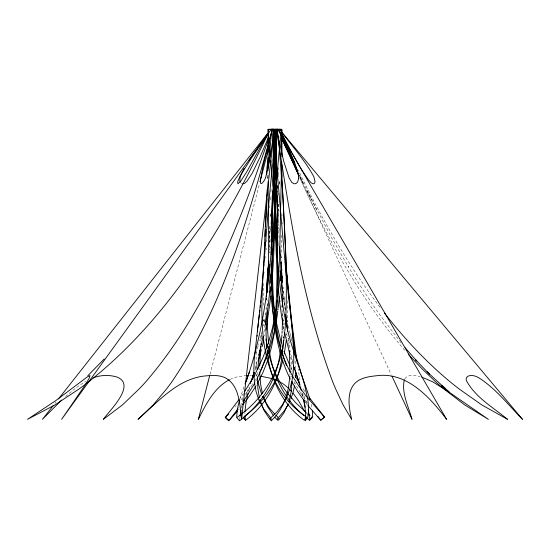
<?xml version="1.0" encoding="UTF-8"?>
<svg xmlns="http://www.w3.org/2000/svg" width="550" height="550" viewBox="0 0 550 550"><rect width="100%" height="100%" fill="white"/><g stroke="black" fill="none" stroke-linecap="round" stroke-linejoin="round"><path stroke-width="0.41" stroke-dasharray="2.75 2.06" d="M259.676 368.624L259.676 369.737M244.915 413.799L244.936 412.562M282.618 312.84L282.583 317.02M283.869 325.909L283.8 331.251M281.462 235.159L281.27 253.832M267.183 305.882L267.252 300.479M265.987 315.473L266.062 311.286M263.512 283.298L263.526 306.639M281.201 257.744L281.229 256.541M266.104 309.485L266.241 304.693M257.538 374.708L257.627 372.508M256.059 352.041L256.204 369.263M289.939 373.918L289.884 375.286M269.507 242.062L270.181 228.188M270.758 216.425L270.875 214.012M242 404.814L241.931 408.341M267.788 177.932L267.939 175.223M270.188 226.387L269.493 239.051M270.731 216.425L270.875 213.716M270.882 228.491L270.765 230.299M270.181 239.353L269.5 249.604M270.181 247.191L269.782 252.917M277.104 188.471L277.296 185.762M286.969 332.681L286.688 336.188M278.438 170.417L278.692 167.111M266.743 241.78L266.894 239.972M269.507 207.742L269.686 205.631M266.076 249.913L266.228 248.105M270.181 199.911L270.469 196.597M265.375 258.039L265.506 256.534M270.875 192.081L271.15 189.069M264.784 264.66L264.701 265.567M261.566 338.346L261.944 334.51M263.986 273.082L264.076 272.181M239.628 418.729L239.779 417.381M263.306 321.138L263.457 319.646L263.306 321.434M242.254 401.582L242.681 398.248M260.831 341L261.924 332.434M294.979 382.869L294.876 383.625M267.451 304.253L267.156 306.048M266.757 308.433L266.606 309.327M243.052 395.966L243.396 394.103M266.076 312.297L265.464 315.569M265.347 316.161L265.176 317.054M264.007 332.131L264.681 328.577L264 319.124M264.701 319.419L263.306 325.923M264.942 334.799L264.688 335.981M261.931 331.801L261.422 333.85M260.975 335.603L260.212 338.511M210.024 374.364L259.071 185.419M248.586 391.304L248.854 390.294M248.992 389.792L249.906 386.457M259.903 339.673L259.662 340.546M241.697 408.272L242.007 407.172M257.139 361.295L255.076 368.631M258.775 343.729L258.521 344.596M258.191 345.744L257.854 346.892M257.764 347.181L257.249 348.899M239.91 398.688L244.09 386.396M256.726 350.611L256.458 351.471M256.279 352.034L255.922 353.176M257.118 364.121L256.472 366.094M256.286 366.658L255.915 367.778M255.729 368.342L255.062 370.294M245.953 395.271L246.132 394.776M246.221 394.529L246.854 392.796M246.943 392.549L248.449 388.499M248.827 387.475L249.019 386.959M256.438 380.098L255.743 381.432M256.438 385.138L256.135 385.66M255.695 379.308L255.069 380.339M404.855 378.73C408.279 373.794 415.264 375.588 420.186 376.654M252.972 383.646L252.478 384.395M252.312 384.649L245.389 394.322M243.375 393.381L239.924 398.228M242.014 403.336L241.354 404.25M238.893 407.619L238.562 408.059M54.945 403.425L55.983 402.112M242.681 397.781L240.68 400.249M241.952 405.838L241.402 406.505M239.202 409.152L238.652 409.798M236.094 405.652L235.73 406.072M235.544 406.278L235.18 406.697M65.519 396.502L75.927 387.853L85.614 381.384M230.086 379.369L236.961 376.888L245.355 375.616M249.714 375.485L251.549 375.506M255.812 375.726L257.029 375.822M242 183.721L241.326 183.37M303.318 183.865L299.86 177.093A21.051 0.701 63.9 0 1 299.695 176.756M307.202 413.215L306.735 412.837M404.793 350.322C360.559 299.365 327.841 239.607 300.066 178.427M400.998 342.726L377.795 312.084L357.699 281.971L348.212 266.592L348.452 266.977L331.43 237.462L306.563 189.874L311.272 199.327M307.223 404.663L305.958 403.061M305.779 402.834L305.243 402.139M380.009 307.285C347.861 264.763 321.461 218.178 298.341 170.232M307.381 402.848L305.216 399.816M304.879 399.341L303.889 397.904M305.229 391.937L304.734 391.222M304.569 390.988L301.799 386.856M303.559 397.43L303.229 396.942M303.071 396.701L301.764 394.749M301.606 394.501L300.479 392.769M300.321 392.521L293.521 380.902M316.759 210.141L299.729 175.526M292.194 370.329L290.854 367.62M291.466 376.874L291.074 376.056M299.942 177.808L391.146 374.364M299.64 175.409L303.332 183.851M303.662 394.728L303.834 395.216M304.088 395.952L307.312 406.01M292.868 364.093L290.847 357.541M292.909 362.189L290.792 354.461M267.431 178.881L267.039 177.093A21.051 15.214 50.5 0 1 266.984 176.756M301.812 392.308L301.675 391.813M302.081 393.305L302.968 396.736M306.673 412.617L307.306 414.996M291.906 340.89L291.466 339.151M291.397 338.862L290.819 336.531M290.751 336.243L290.118 333.616M290.049 333.321L288.083 324.507M311.252 404.326L311.926 407.674M242.777 415.862L242.694 415.491M287.396 340.464L287.526 341.055M286.887 338.113L286.694 337.226M286.206 334.861L286.021 333.974M287.347 320.966L287.526 321.853L287.657 300.382M302.913 396.055L302.349 393.223M283.965 329.457L283.291 325.896M284.233 324.479L283.924 322.692M285.285 309.98L283.25 297.151M299.908 379.995L298.107 368.947M283.676 321.2L283.429 319.708M283.002 317.02L282.556 314.029M282.294 312.235L281.875 309.244M281.634 307.443L281.359 305.346M256.891 376.186L256.63 374.082M288.64 338.339L288.75 339.219M288.894 340.395L289.96 349.174M280.913 301.751L280.775 300.548M290.125 350.632L290.29 352.082M285.299 310.674L283.759 296.278M279.139 136.868L279.201 137.466M290.819 356.984L291.974 371.944M278.451 174.687L278.651 176.798M285.299 308.942L283.924 294.539M283.484 293.576L283.25 291.17M287.952 335.445L288.069 336.627M288.207 338.106L288.716 343.688M279.111 181.61L279.366 184.319M271.673 160.861L271.81 162.36M283.841 293.638L283.25 287.024M288.743 343.977L288.963 346.61M281.875 213.833L282.047 215.937M282.569 222.564L282.686 224.07M279.139 181.273L279.338 184.051M278.465 171.765L278.781 176.248M279.118 230.67L278.678 223.431M279.118 238.15L278.444 227.288M281.311 256.548L281.38 257.751M295.529 361.02L295.762 368.431M278.898 211.606L278.438 202.551M277.977 193.194L278.046 194.707M278.898 211.667L278.438 201.712M277.75 188.361L277.626 185.646M278.059 193.263L278.114 194.466M283.25 296.285L283.449 301.689M270.036 252.931L269.5 225.816M277.461 185.639L277.509 188.361M277.221 185.694L277.248 188.409M283.855 319.653L283.869 321.145M268.111 177.939L268.097 175.23"/><path stroke-width="0.82" d="M267.156 310.379L267.493 328.577L268.613 343.922M272.161 241.766L272.511 199.836M281.875 164.711L281.82 177.038M272.697 129.14L268.104 129.319L268.077 170.72M271.143 264.089C272.009 302.816 272.484 343.729 290.29 379.039M265.959 317.563L266.076 334.517L266.839 348.336M277.131 131.251L277.152 129.14L281.456 129.326L281.882 156.599M271.246 254.437L272.243 195.312M272.614 191.077L272.525 198.626M282.569 317.921L282.198 330.124M268.18 143.688L268.194 142.787M281.765 154.248L281.909 130.274M257.482 376.888L257.826 387.977L259.339 397.671M259.703 366.101L260.837 346.273M275.825 185.941L275.144 215.222M281.634 161.453L279.641 255.984L277.393 296.546M276.299 159.356L276.375 155.733M295.749 372.199L295.515 377.479M273.597 140.614L273.089 160.566M290.001 371.993L289.286 350.687M273.646 138.504L273.9 129.14L271.707 129.326L268.359 168.004M281.119 261.958L280.438 280.899M267.431 292.373L268.462 264.371M273.838 142.134L273.405 156.942M275.082 217.635L273.556 259.249L271.418 290.269M292.064 381.439L291.101 392.274L288.922 401.699M274.086 133.973L274.251 129.14L272.724 129.621M278.204 288.468L276.279 318.45M268.531 129.621L272.848 129.442M264.234 257.737L264.282 256.534M266.406 299.887L266.475 298.086M273.254 185.941L275.743 129.14L277.241 129.319L278.781 142.196M264.667 246.599L264.825 242.681M266.544 296.285L267.905 267.994M283.628 336.875L283.594 337.762M265.093 236.356L265.375 229.728M276.684 138.504L274.986 213.421L270.524 283.339M265.519 226.414L266.887 198.708M265.939 216.776L266.984 193.882M244.963 411.723L245.871 403.583L248.009 393.553M273.632 186.849L275.743 129.14M267.025 192.981L267.204 189.365M273.082 189.564L271.143 224.269M273.433 191.077L271.425 227.59M277.282 129.442L281.896 129.326L281.669 132.014M265.856 217.078L264.859 235.455C264.041 295.316 246.613 377.238 306.556 417.072L304.212 420.221C282.067 404.161 269.768 377.712 267.094 350.948M277.035 131.251L277.152 129.14M282.136 331.306L282.019 333.382M283.449 340.704L282.171 354.984M239.511 420.241L239.539 419.863M275.144 218.584L271.975 266.166M275.275 216.473L276.918 191.18M289.809 376.647L288.441 388.011L285.725 398.2M257.799 369.462L259.627 350.646M276.079 129.442L278.252 129.621M275.825 171.263L275.144 177.959L274.161 181.837M285.601 321.853C288.118 269.486 283.58 217.078 281.373 164.78M281.923 334.861L281.799 336.634M285.56 322.444L285.498 323.331M276.038 307.464L277.516 262.316L277.317 195.353M268.682 261.058L266.812 284.549M285.457 323.916L285.368 325.098M275.99 308.062L275.667 311.96M268.943 264.371L266.516 292.373M281.758 337.219L280.376 350.109M285.319 325.689L285.271 326.281M257.063 336.188L257.139 335.314M285.223 326.865L285.093 328.336M260.968 344.816L261.099 343.351M266.757 285.154L266.468 288.461M279.366 296.787L278.266 307.539M257.441 331.808L257.682 329.161M270.222 286.949L268.118 306.481L265.368 324.706M271.494 271.583L270.875 277.894M257.792 327.986C265.595 261.903 267.362 195.167 277.241 129.319M285.038 328.928L284.811 331.272M275.612 312.558L275.488 313.754M279.647 146.692C271.714 224.125 272.917 303.586 247.328 378.036M279.682 146.389L281.456 129.326M270.861 295.976L266.468 327.092M275.426 314.353L275.165 316.745M277.014 300.444L276.946 301.043M276.217 319.048L275.914 321.736M284.749 331.856L284.618 333.032M286.289 340.257L284.219 354.021M276.884 301.641L276.815 302.239M261.47 296.787L261.539 296.189M274.189 159.596L274.691 155.389M276.746 302.837L276.678 303.435M284.549 333.616L284.377 335.074M260.982 300.974L260.844 302.163M275.096 317.343L271.514 337.507M260.411 305.745L260.232 307.237M276.609 304.033L276.183 307.312M274.725 155.093L276.361 142.491M275.736 323.228L275.433 325.607M278.121 308.729L278.011 309.623M259.566 312.599L259.861 310.221M259.304 314.676L258.857 318.237M258.782 318.835L254.244 359.095L253.804 371.683L254.409 382.374L256.107 391.703L258.94 400.201L263.704 409.049L270.105 417.044L270.476 420.186L263.959 410.362L259.813 399.575M284.302 335.658C281.903 366.403 266.42 395.209 241.759 413.806M269.349 291.094L269.232 291.995M277.819 311.114L277.118 316.161M275.357 326.198L275.151 327.69M275.976 308.804L275.715 310.592M275.069 328.281L274.34 333.025M280.252 350.982C277.832 378.991 261.628 404.03 239.546 420.798L236.754 417.629L241.292 414.184M281.847 357.287C278.953 382.119 265.629 405.261 245.63 420.255L243.279 417.113M277.028 316.759L276.801 318.237M268.173 157.657L266.929 167.764L266.784 174.776M275.619 311.19L275.344 312.978M239.979 415.999L241.182 410.217M276.705 318.835L276.464 320.313M275.248 313.569L275.144 314.167M274.244 333.616L271.576 346.857L268.146 359.006M275.048 314.758L274.739 316.539M276.368 320.904L276.265 321.496M271.439 283.601L273.377 303.964L276.196 322.087L275.117 327.69M294.518 385.873L292.992 392.659L290.792 399.114M274.636 317.13L274.532 317.728M274.423 318.319L274.312 318.911M266.358 327.683L265.904 330.062M274.202 319.502L274.086 320.093M273.976 320.684L272.553 327.463M275 328.281L272.408 339.384L269.225 350.048M263.175 336.277L258.748 355.279M272.415 328.054L268.558 342.293L263.251 356.771M263.697 340.402L262.199 346.562M271.377 338.092L270.497 341.605M282.755 360.477C277.516 382.821 263.299 402.325 244.977 415.855M209.564 376.145L198.351 419.348C205.803 404.47 214.046 387.874 229.384 379.713M260.04 181.686L268.139 150.494M270.346 342.189L270.194 342.774M270.043 343.351L269.885 343.936M261.36 349.766L260.645 352.378M246.407 381.384L246.689 380.359M269.727 344.52L269.569 345.097M246.826 379.844L247.259 378.297M269.411 345.682L269.163 346.555M260.487 352.956L259.744 355.554M268.874 346.266L266.736 354.633M239.511 400.029L237.284 409.53L236.679 417.092M251.481 380.937L253.949 372.522M259.579 356.132L258.72 358.999M258.548 359.576L258.197 360.717M242.811 404.484L244.578 399.135M266.461 355.499L261.951 367.991L256.843 379.287M268.159 139.906C239.044 225.301 205.59 312.228 146.059 381.501A298.918 206.449 90 0 1 139.019 389.077L122.375 404.972L103.379 419.348C108.109 411.874 136.964 385.138 117.157 377.094C109.312 374.688 100.65 374.969 92.978 377.891M268.929 350.9L267.403 355.149M267.568 360.717L262.934 372.508L257.194 383.831M254.299 372.508L250.676 382.518M285.643 398.441L283.002 404.738L279.661 410.699L275.736 416.075L271.274 420.86L270.971 417.691L277.207 411.572L282.501 404.628L286.798 396.894L290.001 388.623L292.022 380.627L293.239 371.979L293.776 361.9L293.597 350.089M288.138 404.009L284.027 412.748L278.561 420.241L278.843 417.092L284.199 410.919L288.447 404.147M249.439 371.951L248.951 373.285M245.004 383.9L245.286 383.144M248.847 373.553L245.568 382.388M250.284 383.57L250.484 383.041M404.36 379.713C401.204 393.161 408.671 406.656 412.019 419.348L391.971 376.145M266.427 357.686L260.418 370.879M268.029 138.311L259.957 157.348L252.202 173.229L246.943 181.273L244.709 183.288L242.777 183.865M263.017 357.328L254.567 375.361L244.516 391.724M290.132 400.668L289.321 402.428M268.022 133.822C224.146 225.988 170.108 317.206 89.045 381.501A298.918 297.729 90 0 1 78.891 389.077L54.89 404.972L27.5 419.348L55.419 400.868L87.223 376.97L90.014 375.519L89.251 378.152L84.838 385.44L61.614 419.348L271.26 129.229L250.69 159.129L240.137 176.048A21.051 7.569 -61.9 0 0 239.587 177.093L237.71 181.637L237.896 183.858L240.886 180.943L247.067 171.263L268.049 133.299M243.018 170.507L240.536 176.048A21.051 18.267 -27.9 0 0 240.212 177.093L239.766 180.042L240.35 182.311M260.143 371.415L259.861 371.951M243.368 169.854L244.117 168.479M254.891 383.027L243.327 401.486M255.516 386.698L249.604 395.752L242.859 404.711M249.143 160.208L267.52 133.87M238.941 399.582L238.281 400.469M237.958 400.909L237.462 401.569M237.139 402.009L225.143 417.649L228.779 420.819L237.263 409.798M237.916 408.932L237.428 409.578M53.412 405.377L42.405 419.348L61.627 400.049M58.506 398.908L267.919 133.045M237.366 411.29L230.835 418.557M104.204 358.978L87.794 375.746M230.478 418.942L229.948 419.506M228.518 414.013L228.167 414.384M227.996 414.569L227.645 414.941M229.597 419.884C228.353 420.269 223.822 417.12 226.958 415.676M227.473 415.126L227.129 415.491M245.981 375.574L248.476 375.492M252.773 375.547L254.602 375.643M261.257 376.289L272.25 378.641M421.761 377.094L432.795 381.858L447.831 391.311M272.862 378.84L278.52 381.15M279.207 381.494L283.738 384.278L288.558 388.272M449.061 392.15L488.393 419.348L464.777 404.972L444.084 389.077A298.918 256.699 -90 0 1 435.332 381.501L422.18 368.947L408.354 354.344M311.953 416.9L309.444 420.221L306.625 417.945M310.042 415.456L307.904 413.786M449.206 391.765L441.32 385.275L445.473 388.692L427.123 371.855L429.557 374.316L415.388 359.549L416.763 361.02L405.082 347.676M306.034 412.259L296.251 403.281L287.925 393.828M303.868 415.587L303.421 415.181M303.194 414.982L302.741 414.576M302.074 413.964C282.796 397.045 271.452 372.494 268.984 347.139M275.873 415.284L277.819 417.092L277.606 420.234L274.766 417.182M274.931 414.356L269.335 407.908L264.653 400.675M289.974 389.682L291.486 391.311M281.469 131.773L522.5 419.348C508.303 404.972 495.598 388.231 478.218 377.451C475.509 376.014 472.299 374.949 469.232 375.774C467.053 376.131 465.451 378.421 466.386 380.566C475.337 397.437 493.309 407.536 507.588 419.348L481.848 404.972L459.291 389.077A298.918 279.792 90 0 1 449.749 381.501C425.459 361.322 403.913 338.023 384.519 313.143M308.309 406.01L320.746 420.2L324.411 417.058L306.35 396.357L299.173 386.602L293.191 377.224L288.021 367.654L283.848 358.27L280.363 348.329L277.365 337.301L272.951 313.418L269.163 279.421L268.62 260.171L268.125 181.555M292.937 393.002L298.623 400.868L304.618 411.434M273.604 415.8L267.444 406.491L263.209 396.234M317.914 416.57L318.23 416.962M318.388 417.161L318.697 417.553M318.856 417.746L320.829 420.221L324.5 417.072L308.901 397.066M281.449 131.883C292.38 146.362 304.673 160.084 313.472 176.048A21.051 14.341 53.1 0 1 313.961 177.093L315.067 181.926L314.401 183.439L313.108 183.851L311.252 182.868L308.743 180.221L301.923 170.232L292.208 153.368L280.913 131.945M287.375 393.119C278.609 381.982 272.525 368.864 269.074 355.142M304.349 400.971L297.474 391.256L291.576 381.432M243.093 417.113L245.451 420.262L244.97 416.027M299.413 383.123L295.013 375.65M264.413 400.235L262.618 396.626M280.218 130.591L279.524 129.229L280.204 130.762M298.952 175.209L281.909 138.903M294.91 163.075L280.878 132.296M290.07 365.991L283.965 351.182M281.724 138.552L299.014 175.808M297.763 171.263L281.827 135.389M299.09 176.248L281.951 136.118M261.711 394.549L257.847 381.872M286.481 365.53L286.261 364.966M286.041 364.402L285.718 363.55M285.615 363.268L285.196 362.134M299.028 381.941L299.509 383.261M299.798 384.044L299.991 384.574M298.451 380.339L298.932 381.672M298.354 380.078L293.411 365.784M284.989 361.563L281.339 350.061M282.982 348.329L282.411 346.61M296.285 373.643L296.697 375.018M296.78 375.286L301.256 390.301M295.783 371.993L296.202 373.368M281.332 343.152L276.196 322.087M295.288 370.336L295.618 371.442M295.041 369.497L294.793 368.665M294.381 367.263L294.546 367.826M309.774 398.633C300.891 371.525 289.788 344.988 284.817 316.752C274.835 265.176 276.169 212.3 270.655 160.208M289.926 354.379L284.556 332.427M309.904 399.08L310.028 399.527M294.442 350.377L304.535 384.663L307.897 399.809L308.626 407.316L308.364 413.82L307.629 417.649L305.25 420.819L305.546 411.297L303.6 399.376M262.433 393.532L260.501 383.563L259.71 372.508M280.713 347.731C272.827 316.917 272.47 284.831 272.161 253.227M268.792 354.014L267.871 350.041M308.296 409.75L309.877 420.214L312.668 417.072L312.359 410.486M305.332 407.268L303.627 399.568M267.341 347.462L265.925 339.096M283.071 324.706C276.189 286.921 276.079 248.332 275.131 210.072M242.378 413.827L242.172 412.301M271.707 129.326L276.753 167.104L286.007 273.687L295.013 353.444M296.684 359.549L296.856 360.704M296.512 358.387L291.658 320.856L286.832 275.007M274.168 138.655L276.368 155.451M282.996 295.357L282.865 294.456M282.418 291.163L280.101 270.744M287.169 326.494L285.739 314.566M278.912 143.392L279.125 145.496M286.199 317.914L287.341 329.23M279.249 146.692L282.762 194.501L287.127 280.906M287.368 329.526L287.547 331.306M286.632 272.924L286.241 268.778M282.439 282.446L279.668 246.593M286.289 268.641L292.153 329.505L293.576 349.518M268.104 129.319L270.387 156.599M282.391 276.794L282.439 277.393M295.082 354.289L295.144 355.135M273.632 183.714L274.038 188.836M281.786 269.259L281.882 270.469M274.182 190.637L275.076 202.682M281.332 263.237L281.243 262.027L281.332 263.539M280.699 254.492L280.782 255.702M275.186 204.188L278.011 245.458M271.294 281.504L270.882 274.594M275.846 132.296L275.653 129.229L275.811 134.654M273.9 129.14L275.028 150.59M274.306 130.103L275.825 166.973M278.163 222.461L275.041 150.892M277.262 258.108L276.925 251.776M277.482 202.606L277.337 199.891M282.384 277.035L282.425 277.936M276.932 192.046L276.781 189.028M276.829 249.968L274.072 165.77M281.435 265.952L282.611 307.147M277.166 174.776L276.946 169.036M273.439 142.196L273.873 157.004M273.185 140.621L273.941 182.332L275.11 209.468M276.643 160.27L276.664 160.875M276.636 159.968L275.894 133.671M276.32 138.27L276.375 140.993M277.963 212.506L278.025 216.123M276.052 144.595L276.148 151.669M268.159 152.089L268.084 145.489M277.111 174.522L277.062 169.084M298.753 178.042L297.626 182.057L296.202 183.37L294.477 183.865L291.871 182.504L289.128 177.959L283.642 161.067L276.492 129.229C289.637 214.301 302.28 300.499 332.571 381.501A298.918 92.18 90 0 0 335.713 389.077L343.145 404.972L351.629 419.348C348.741 406.979 345.593 388.733 358.325 380.566C363.749 377.341 370.143 376.386 376.331 375.774C406.725 371.374 430.189 397.602 446.6 419.348L278.004 129.229C285.299 144.533 295.034 159.266 298.623 176.048A21.051 18.583 -20.8 0 1 298.726 177.093L298.753 178.042M260.198 181.583C260.521 187.357 265.54 179.169 265.623 177.093A21.058 8.834 -61.1 0 0 265.98 176.048L269.837 159.129L274.409 129.229L241.498 419.348C239.793 405.089 239.69 384.759 224.599 377.451C219.093 375.176 212.974 375.279 207.137 375.774C178.372 377.603 158.132 401.83 137.995 419.348L153.161 404.972L166.444 389.077A298.918 164.808 90 0 0 172.067 381.501C223.348 305.876 248.738 216.501 272.332 129.229L262.886 166.911L260.198 181.583"/></g></svg>
